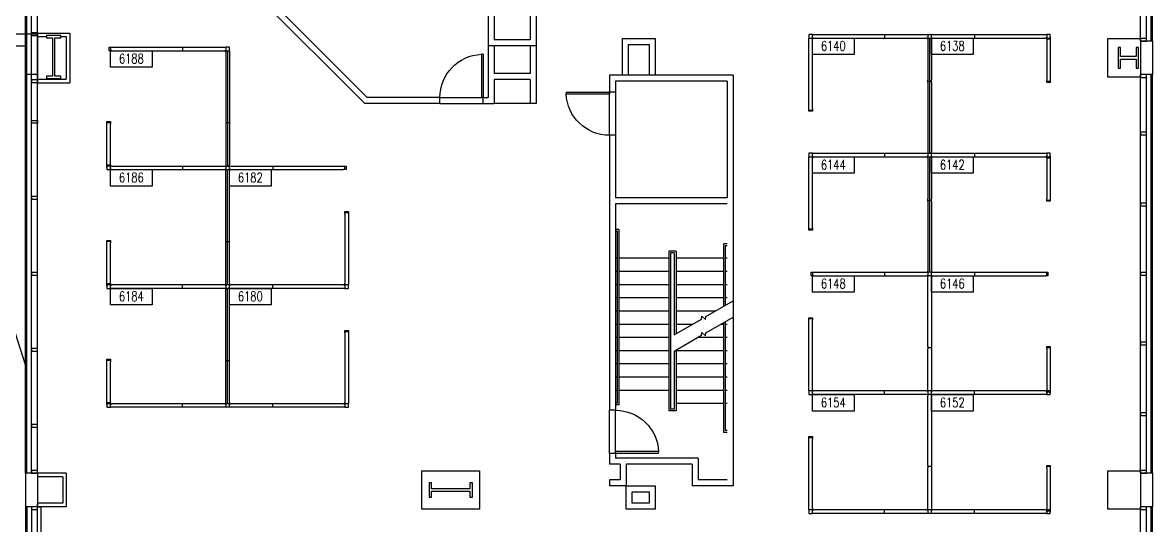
# Model space of a CAD drawing. Header units: metres. Extents: x 21.4 to 86, y 21.4 to 86.
# Drawn here: x 62.07 to 85.95, y 39.48 to 50.12 of the extents above; entities that cross this region are included whole.
import ezdxf
from ezdxf.enums import TextEntityAlignment as Align

# ---------------------------------------------------------------- set-up
doc = ezdxf.new("R2010")
doc.units = ezdxf.units.M
doc.header["$LTSCALE"] = 0.5
doc.header["$MEASUREMENT"] = 0
for name, color, linetype, transparency in [('E-B-CORE', 8, 'Continuous', 0.5), ('E-B-SHEL', 40, 'Continuous', 0.25), ('E-C-HEAD', 5, 'Continuous', 0.25)]:
    doc.layers.add(name, color=color, linetype=linetype, transparency=transparency)
for name, color, linetype in [('E-B-FURR', 6, 'Continuous'), ('E-B-GLAZ', 8, 'Continuous'), ('E-B-MULL', 8, 'Continuous'), ('E-F-DOOR', 3, 'Continuous'), ('E-F-SILL', 8, 'Continuous'), ('E-F-STAIR', 8, 'Continuous'), ('E-S-COLM', 8, 'Continuous'), ('PANELS_201', 6, 'Continuous'), ('RMNUM', 40, 'Continuous')]:
    doc.layers.add(name, color=color, linetype=linetype)
doc.styles.add('ROMANS', font='romans', dxfattribs={"width": 0.75, "height": 8})

# ---------------------------------------------------------------- blocks, each defined once
blk = doc.blocks.new('DR-36')
for p, q in [((0, 36), (0, 0)), ((0, 36), (1.5, 36)), ((1.5, 36), (1.5, 0)), ((0, 0), (1.5, 0))]:
    blk.add_line(p, q)
blk.add_arc((0, 0), 36, 0, 87.61406)
blk = doc.blocks.new('RMNUM')
at = {"layer": 'RMNUM'}
blk.add_lwpolyline([(-16.33354, 6.674702), (18.388073, 6.674702), (18.388073, -6.982766), (-16.33354, -6.982766), (-16.33354, 6.674702)], dxfattribs=at)
at = {"layer": 'RMNUM', "style": 'ROMANS', "width": 0.75}
blk.add_attdef('NUMBER', text='', height=8, dxfattribs=at).set_placement((1.027267, 0.114097), align=Align.MIDDLE_CENTER)

msp = doc.modelspace()

# ---------------------------------------------------------------- linework, layer by layer
at = {"layer": 'E-B-CORE'}
for p, q in [((71.907, 53.594), (71.907, 49.632)), ((72.034, 53.594), (72.034, 49.759)), ((72.796, 50.343), (72.796, 49.759)), ((72.923, 50.343), (72.923, 49.632)), ((72.796, 49.759), (72.034, 49.759)), ((72.923, 49.632), (71.907, 49.632)), ((77.089, 49.009), (74.473, 49.009)), ((74.473, 49.009), (74.473, 48.654)), ((77.089, 49.009), (77.089, 40.322)), ((76.962, 48.882), (74.6, 48.882)), ((74.6, 48.882), (74.6, 48.654)), ((76.962, 48.882), (76.962, 46.419)), ((74.6, 48.654), (74.473, 48.654)), ((74.473, 47.739), (74.473, 41.923)), ((74.6, 47.739), (74.473, 47.739)), ((74.6, 47.739), (74.6, 46.419)), ((76.962, 46.419), (74.6, 46.419)), ((76.962, 46.291), (74.6, 46.291)), ((74.6, 46.291), (74.6, 41.923)), ((74.6, 41.923), (74.473, 41.923)), ((74.6, 41.008), (74.473, 41.008)), ((74.473, 41.008), (74.473, 40.78)), ((74.6, 41.008), (74.6, 40.907)), ((76.352, 40.907), (74.6, 40.907)), ((76.352, 40.907), (76.352, 40.45)), ((74.701, 40.78), (74.473, 40.78)), ((74.701, 40.78), (74.701, 40.45)), ((74.828, 40.78), (74.828, 40.322)), ((76.225, 40.78), (74.828, 40.78)), ((76.225, 40.78), (76.225, 40.322)), ((74.701, 40.45), (74.473, 40.45)), ((74.473, 40.45), (74.473, 40.322)), ((76.962, 40.45), (76.352, 40.45)), ((74.828, 40.322), (74.473, 40.322)), ((77.089, 40.322), (76.225, 40.322))]:
    msp.add_line(p, q, dxfattribs=at)
for points in [[(75.438, 40.322), (75.438, 39.827), (74.828, 39.827), (74.828, 40.322)], [(75.311, 40.196), (75.311, 39.954), (74.955, 39.954), (74.955, 40.196)]]:
    msp.add_lwpolyline(points, close=True, dxfattribs=at)
at = {"layer": 'E-B-FURR'}
for p, q in [((85.7, 49.733), (85.7, 58.166)), ((62.382, 40.589), (62.382, 52.003)), ((69.302, 48.412), (65.684, 52.03)), ((69.354, 48.539), (66.769, 51.124)), ((62.382, 49.903), (63.068, 49.903)), ((62.382, 49.903), (62.382, 49.827)), ((62.382, 49.827), (62.573, 49.827)), ((62.878, 49.827), (62.992, 49.827)), ((62.992, 49.827), (62.992, 48.928)), ((63.068, 49.903), (63.068, 48.852)), ((71.907, 49.632), (71.907, 48.539)), ((72.034, 49.632), (72.034, 49.047)), ((72.796, 49.632), (72.796, 49.047)), ((72.923, 49.632), (72.923, 48.412)), ((74.879, 49.657), (75.311, 49.657)), ((74.879, 49.008), (74.879, 49.657)), ((75.311, 49.657), (75.311, 49.008)), ((72.796, 49.047), (72.034, 49.047)), ((85.7, 40.589), (85.7, 49.022)), ((62.382, 48.928), (62.992, 48.928)), ((62.382, 48.928), (62.382, 48.852)), ((62.382, 48.852), (63.068, 48.852)), ((72.796, 48.92), (72.034, 48.92)), ((72.034, 48.92), (72.034, 48.412)), ((72.796, 48.92), (72.796, 48.412)), ((70.891, 48.539), (69.354, 48.539)), ((70.891, 48.412), (70.891, 48.539)), ((71.806, 48.539), (71.907, 48.539)), ((71.806, 48.412), (71.806, 48.539)), ((70.891, 48.412), (69.302, 48.412)), ((71.806, 48.412), (72.034, 48.412)), ((72.923, 48.412), (72.796, 48.412)), ((62.992, 40.589), (62.382, 40.589)), ((62.916, 40.513), (62.382, 40.513)), ((62.916, 40.513), (62.916, 39.954)), ((62.992, 40.589), (62.992, 39.878)), ((62.916, 39.954), (62.382, 39.954)), ((62.992, 39.878), (62.382, 39.878)), ((85.7, 31.445), (85.7, 39.878))]:
    msp.add_line(p, q, dxfattribs=at)
for points in [[(74.752, 49.009), (74.752, 49.784), (75.438, 49.784)], [(75.438, 49.784), (75.438, 49.009)]]:
    msp.add_lwpolyline(points, dxfattribs=at)
for points in [[(85.7, 49.784), (85.7, 48.971), (85.014, 48.971), (85.014, 49.784)], [(71.73, 40.64), (71.73, 39.827), (70.51, 39.827), (70.51, 40.64)], [(85.7, 40.64), (85.7, 39.827), (85.014, 39.827), (85.014, 40.64)]]:
    msp.add_lwpolyline(points, close=True, dxfattribs=at)
at = {"layer": 'E-B-GLAZ'}
for p, q in [((85.827, 49.733), (85.827, 58.166)), ((85.928, 49.733), (85.928, 58.166)), ((85.954, 49.733), (85.954, 58.166)), ((62.128, 40.589), (62.128, 52.061)), ((62.154, 40.589), (62.154, 52.061)), ((62.255, 40.589), (62.255, 52.061)), ((85.827, 40.589), (85.827, 49.022)), ((85.928, 40.589), (85.928, 49.022)), ((85.954, 40.589), (85.954, 49.022)), ((62.128, 39.878), (62.128, 37.44)), ((62.154, 39.878), (62.154, 37.44)), ((62.255, 39.878), (62.255, 37.44)), ((85.827, 31.399), (85.827, 39.832)), ((85.928, 31.438), (85.928, 39.878)), ((85.954, 31.439), (85.954, 39.878))]:
    msp.add_line(p, q, dxfattribs=at)
at = {"layer": 'E-B-MULL'}
for points in [[(62.255, 49.847), (62.382, 49.847), (62.382, 49.904), (62.255, 49.904)], [(85.827, 49.79), (85.7, 49.79), (85.7, 49.733), (85.827, 49.733)], [(85.827, 49.022), (85.7, 49.022), (85.7, 48.965), (85.827, 48.965)], [(62.255, 48.854), (62.382, 48.854), (62.382, 48.911), (62.255, 48.911)], [(62.255, 48.05), (62.382, 48.05), (62.382, 47.993), (62.255, 47.993)], [(85.827, 47.803), (85.7, 47.803), (85.7, 47.746), (85.827, 47.746)], [(62.255, 46.385), (62.382, 46.385), (62.382, 46.442), (62.255, 46.442)], [(85.827, 46.304), (85.7, 46.304), (85.7, 46.247), (85.827, 46.247)], [(62.255, 44.777), (62.382, 44.777), (62.382, 44.834), (62.255, 44.834)], [(85.827, 44.834), (85.7, 44.834), (85.7, 44.777), (85.827, 44.777)], [(85.827, 43.364), (85.7, 43.364), (85.7, 43.307), (85.827, 43.307)], [(62.255, 43.169), (62.382, 43.169), (62.382, 43.226), (62.255, 43.226)], [(85.827, 41.866), (85.7, 41.866), (85.7, 41.808), (85.827, 41.808)], [(62.255, 41.561), (62.382, 41.561), (62.382, 41.618), (62.255, 41.618)], [(62.255, 40.589), (62.382, 40.589), (62.382, 40.646), (62.255, 40.646)], [(85.827, 40.646), (85.7, 40.646), (85.7, 40.589), (85.827, 40.589)], [(62.255, 39.821), (62.382, 39.821), (62.382, 39.878), (62.255, 39.878)], [(85.827, 39.878), (85.7, 39.878), (85.7, 39.821), (85.827, 39.821)]]:
    msp.add_lwpolyline(points, close=True, dxfattribs=at)
at = {"layer": 'E-B-SHEL'}
for p, q in [((59.334, 49.886), (62.382, 49.886)), ((62.382, 49.812), (62.382, 48.948)), ((85.954, 49.733), (85.7, 49.733)), ((85.7, 49.733), (85.7, 49.022)), ((85.954, 49.733), (85.954, 49.022)), ((60.096, 49.632), (62.128, 49.632)), ((62.128, 49.632), (62.128, 49.022)), ((60.096, 49.124), (62.128, 42.87)), ((62.382, 49.022), (62.128, 49.022)), ((85.954, 49.022), (85.7, 49.022)), ((62.128, 40.589), (62.128, 39.878)), ((62.382, 40.589), (62.128, 40.589)), ((62.382, 40.589), (62.382, 39.878)), ((85.954, 40.589), (85.7, 40.589)), ((85.7, 40.589), (85.7, 39.878)), ((85.954, 40.589), (85.954, 39.878)), ((62.382, 39.878), (62.128, 39.878)), ((85.954, 39.878), (85.7, 39.878))]:
    msp.add_line(p, q, dxfattribs=at)
at = {"layer": 'E-C-HEAD'}
for p, q in [((70.891, 48.539), (71.806, 48.539)), ((74.473, 47.739), (74.473, 48.654)), ((74.6, 48.654), (74.6, 47.739)), ((70.891, 48.412), (71.806, 48.412)), ((72.796, 48.412), (72.034, 48.412)), ((74.473, 41.008), (74.473, 41.923)), ((74.6, 41.008), (74.6, 41.923)), ((62.382, 37.44), (62.382, 39.939))]:
    msp.add_line(p, q, dxfattribs=at)
at = {"layer": 'E-F-SILL'}
for points in [[(62.382, 37.44), (62.459, 37.44), (62.459, 39.878), (62.459, 39.878)], [(62.382, 39.878), (62.382, 39.878), (62.459, 39.878), (62.459, 39.878)]]:
    msp.add_lwpolyline(points, dxfattribs=at)
at = {"layer": 'E-F-STAIR'}
for p, q in [((74.676, 45.745), (74.6, 45.745)), ((74.638, 45.707), (74.6, 45.707)), ((74.638, 45.707), (74.638, 42.075)), ((74.676, 45.745), (74.676, 42.037)), ((76.886, 45.441), (76.886, 44.12)), ((76.962, 45.441), (76.886, 45.441)), ((76.924, 45.403), (76.924, 44.142)), ((76.962, 45.403), (76.924, 45.403)), ((75.73, 45.288), (75.73, 41.91)), ((75.882, 45.288), (75.73, 45.288)), ((75.768, 45.25), (75.768, 41.948)), ((75.844, 45.25), (75.768, 45.25)), ((75.844, 45.25), (75.844, 43.519)), ((75.882, 45.288), (75.882, 43.541)), ((74.638, 45.136), (74.6, 45.136)), ((75.73, 45.136), (74.676, 45.136)), ((76.886, 45.136), (75.882, 45.136)), ((76.962, 45.136), (76.924, 45.136)), ((74.638, 44.856), (74.6, 44.856)), ((75.73, 44.856), (74.676, 44.856)), ((76.886, 44.856), (75.882, 44.856)), ((76.962, 44.856), (76.924, 44.856)), ((74.638, 44.577), (74.6, 44.577)), ((75.73, 44.577), (74.676, 44.577)), ((76.886, 44.577), (75.882, 44.577)), ((76.962, 44.577), (76.924, 44.577)), ((74.638, 44.298), (74.6, 44.298)), ((75.73, 44.298), (74.676, 44.298)), ((76.886, 44.298), (75.882, 44.298)), ((76.962, 44.298), (76.924, 44.298)), ((74.638, 44.018), (74.6, 44.018)), ((75.73, 44.018), (74.676, 44.018)), ((76.71, 44.018), (75.882, 44.018)), ((74.638, 43.739), (74.6, 43.739)), ((75.73, 43.739), (74.676, 43.739)), ((76.226, 43.739), (75.882, 43.739)), ((76.886, 43.739), (76.823, 43.739)), ((76.886, 43.775), (76.886, 41.453)), ((76.924, 43.797), (76.924, 41.491)), ((76.962, 43.739), (76.924, 43.739)), ((74.638, 43.459), (74.6, 43.459)), ((75.73, 43.459), (74.676, 43.459)), ((76.886, 43.459), (76.339, 43.459)), ((76.962, 43.459), (76.924, 43.459)), ((74.638, 43.18), (74.6, 43.18)), ((75.73, 43.18), (74.676, 43.18)), ((75.844, 43.174), (75.844, 41.948)), ((75.882, 43.196), (75.882, 41.91)), ((76.886, 43.18), (75.882, 43.18)), ((76.962, 43.18), (76.924, 43.18)), ((74.638, 42.901), (74.6, 42.901)), ((75.73, 42.901), (74.676, 42.901)), ((76.886, 42.901), (75.882, 42.901)), ((76.962, 42.901), (76.924, 42.901)), ((74.638, 42.621), (74.6, 42.621)), ((75.73, 42.621), (74.676, 42.621)), ((76.886, 42.621), (75.882, 42.621)), ((76.962, 42.621), (76.924, 42.621)), ((74.638, 42.342), (74.6, 42.342)), ((75.73, 42.342), (74.676, 42.342)), ((76.886, 42.342), (75.882, 42.342)), ((76.962, 42.342), (76.924, 42.342)), ((74.638, 42.075), (74.6, 42.075)), ((76.886, 42.062), (75.882, 42.062)), ((76.962, 42.062), (76.924, 42.062)), ((74.676, 42.037), (74.6, 42.037)), ((75.882, 41.91), (75.73, 41.91)), ((75.844, 41.948), (75.768, 41.948)), ((76.962, 41.453), (76.886, 41.453)), ((76.962, 41.491), (76.924, 41.491))]:
    msp.add_line(p, q, dxfattribs=at)
for points in [[(75.844, 43.519), (76.421, 43.851), (76.429, 43.915), (76.503, 43.84), (76.512, 43.904), (77.089, 44.237)], [(75.844, 43.174), (76.421, 43.507), (76.429, 43.57), (76.503, 43.496), (76.512, 43.559), (77.089, 43.893)]]:
    msp.add_lwpolyline(points, dxfattribs=at)
at = {"layer": 'E-S-COLM'}
for points in [[(62.878, 49.802), (62.878, 49.853), (62.573, 49.853), (62.573, 49.802), (62.7, 49.802), (62.7, 48.989), (62.573, 48.989), (62.573, 48.938), (62.878, 48.938), (62.878, 48.989), (62.751, 48.989), (62.751, 49.802)], [(85.611, 49.162), (85.661, 49.162), (85.661, 49.593), (85.611, 49.593), (85.611, 49.403), (85.281, 49.403), (85.281, 49.593), (85.23, 49.593), (85.23, 49.162), (85.281, 49.162), (85.281, 49.352), (85.611, 49.352)], [(71.526, 40.081), (71.577, 40.081), (71.577, 40.386), (71.526, 40.386), (71.526, 40.259), (70.714, 40.259), (70.714, 40.386), (70.663, 40.386), (70.663, 40.081), (70.714, 40.081), (70.714, 40.208), (71.526, 40.208)]]:
    msp.add_lwpolyline(points, close=True, dxfattribs=at)
at = {"layer": 'PANELS_201', "linetype": 'Continuous'}
for p, q in [((83.719, 49.797), (83.795, 49.797)), ((63.927, 47.089), (63.85, 47.089)), ((83.719, 47.282), (83.795, 47.282)), ((81.205, 43.269), (81.205, 44.742)), ((81.281, 44.742), (81.281, 43.269)), ((63.927, 44.575), (63.85, 44.575)), ((81.205, 42.354), (81.205, 43.218)), ((81.281, 43.218), (81.281, 42.354)), ((83.795, 42.304), (83.719, 42.304)), ((63.927, 42.06), (63.85, 42.06)), ((81.205, 40.754), (81.205, 42.227)), ((81.281, 42.227), (81.281, 40.754)), ((81.205, 39.84), (81.205, 40.703)), ((81.281, 40.703), (81.281, 39.84)), ((83.795, 39.789), (83.719, 39.789))]:
    msp.add_line(p, q, dxfattribs=at)
for points in [[(78.766, 49.873), (78.69, 49.873), (78.69, 49.797)], [(78.69, 49.771), (78.69, 49.797), (78.766, 49.797), (78.766, 49.771)], [(78.69, 48.298), (78.69, 49.771)], [(78.792, 49.797), (78.766, 49.797), (78.766, 49.873), (78.792, 49.873)], [(78.766, 48.298), (78.766, 49.771)], [(78.792, 49.873), (80.265, 49.873)], [(78.792, 49.797), (80.265, 49.797)], [(80.265, 49.873), (80.316, 49.873)], [(80.265, 49.797), (80.316, 49.797)], [(80.29, 49.873), (80.29, 49.797)], [(80.316, 49.873), (81.179, 49.873)], [(80.316, 49.797), (81.179, 49.797)], [(81.179, 49.873), (81.205, 49.873), (81.205, 49.797), (81.179, 49.797)], [(81.205, 49.873), (81.281, 49.873)], [(81.205, 49.771), (81.205, 49.797), (81.281, 49.797), (81.281, 49.771)], [(81.205, 49.771), (81.205, 48.908)], [(81.243, 49.797), (81.243, 48.882)], [(81.306, 49.797), (81.281, 49.797), (81.281, 49.873), (81.306, 49.873)], [(81.281, 49.771), (81.281, 48.908)], [(81.306, 49.873), (82.17, 49.873)], [(81.306, 49.797), (82.17, 49.797)], [(82.17, 49.873), (82.221, 49.873)], [(82.17, 49.797), (82.221, 49.797)], [(82.195, 49.873), (82.195, 49.797)], [(82.221, 49.873), (83.694, 49.873)], [(82.221, 49.797), (83.694, 49.797)], [(83.694, 49.873), (83.719, 49.873), (83.719, 49.797), (83.694, 49.797)], [(83.795, 49.797), (83.795, 49.873), (83.719, 49.873)], [(83.795, 49.822), (83.795, 49.797), (83.795, 49.771), (83.719, 49.771), (83.719, 49.822)], [(83.719, 49.771), (83.719, 49.797), (83.795, 49.797), (83.795, 49.771)], [(83.719, 49.771), (83.719, 48.908)], [(83.795, 49.771), (83.795, 48.908)], [(63.952, 49.528), (63.927, 49.528), (63.901, 49.528), (63.901, 49.604), (63.952, 49.604)], [(63.927, 49.604), (63.927, 49.528)], [(63.952, 49.604), (65.425, 49.604)], [(63.952, 49.528), (65.425, 49.528)], [(65.425, 49.604), (65.476, 49.604)], [(65.425, 49.528), (65.476, 49.528)], [(65.451, 49.604), (65.451, 49.528)], [(65.476, 49.604), (66.34, 49.604)], [(65.476, 49.528), (66.34, 49.528)], [(66.34, 49.604), (66.365, 49.604), (66.365, 49.528), (66.34, 49.528)], [(66.441, 49.528), (66.441, 49.604), (66.365, 49.604)], [(66.365, 49.502), (66.365, 49.528), (66.441, 49.528), (66.441, 49.502)], [(66.365, 49.502), (66.365, 48.029)], [(66.403, 49.528), (66.403, 48.004)], [(66.441, 49.502), (66.441, 48.029)], [(81.205, 48.857), (81.205, 48.908)], [(81.205, 48.882), (81.281, 48.882)], [(81.205, 48.857), (81.205, 47.384)], [(81.243, 48.882), (81.243, 47.358)], [(81.281, 48.857), (81.281, 48.908)], [(81.281, 48.857), (81.281, 47.384)], [(83.795, 48.908), (83.795, 48.882), (83.795, 48.857), (83.719, 48.857), (83.719, 48.908)], [(83.719, 48.882), (83.795, 48.882)], [(78.766, 48.298), (78.766, 48.273), (78.766, 48.247), (78.69, 48.247), (78.69, 48.298)], [(78.69, 48.273), (78.766, 48.273)], [(63.85, 47.978), (63.85, 48.004), (63.85, 48.029), (63.927, 48.029), (63.927, 47.978)], [(66.365, 48.029), (66.365, 47.978)], [(66.441, 48.029), (66.441, 47.978)], [(63.927, 48.004), (63.85, 48.004)], [(63.85, 47.115), (63.85, 47.978)], [(63.927, 47.115), (63.927, 47.978)], [(66.441, 48.004), (66.365, 48.004)], [(66.365, 47.978), (66.365, 47.115)], [(66.403, 48.004), (66.403, 47.089)], [(66.441, 47.978), (66.441, 47.115)], [(78.766, 47.358), (78.69, 47.358), (78.69, 47.282)], [(78.792, 47.282), (78.766, 47.282), (78.766, 47.358), (78.792, 47.358)], [(78.792, 47.358), (80.265, 47.358)], [(80.265, 47.358), (80.316, 47.358)], [(80.29, 47.358), (80.29, 47.282)], [(80.316, 47.358), (81.179, 47.358)], [(81.179, 47.358), (81.205, 47.358), (81.205, 47.282), (81.179, 47.282)], [(81.205, 47.384), (81.205, 47.358), (81.281, 47.358), (81.281, 47.384)], [(81.306, 47.282), (81.281, 47.282), (81.281, 47.358), (81.306, 47.358)], [(81.306, 47.358), (82.17, 47.358)], [(82.17, 47.358), (82.221, 47.358)], [(82.195, 47.358), (82.195, 47.282)], [(82.221, 47.358), (83.694, 47.358)], [(83.694, 47.358), (83.719, 47.358), (83.719, 47.282), (83.694, 47.282)], [(83.795, 47.282), (83.795, 47.358), (83.719, 47.358)], [(83.795, 47.307), (83.795, 47.282), (83.795, 47.257), (83.719, 47.257), (83.719, 47.307)], [(63.85, 47.064), (63.85, 47.089), (63.85, 47.115), (63.927, 47.115), (63.927, 47.064)], [(63.927, 47.115), (63.927, 47.089), (63.85, 47.089), (63.85, 47.115)], [(63.85, 47.089), (63.85, 47.013), (63.927, 47.013)], [(63.952, 47.013), (63.927, 47.013), (63.927, 47.089), (63.952, 47.089)], [(63.952, 47.089), (65.425, 47.089)], [(65.425, 47.089), (65.476, 47.089)], [(65.451, 47.089), (65.451, 47.013)], [(65.476, 47.089), (66.34, 47.089)], [(66.34, 47.089), (66.365, 47.089), (66.365, 47.013), (66.34, 47.013)], [(66.365, 47.115), (66.365, 47.089), (66.441, 47.089), (66.441, 47.115)], [(66.467, 47.013), (66.441, 47.013), (66.441, 47.089), (66.467, 47.089)], [(66.467, 47.089), (67.33, 47.089)], [(67.33, 47.089), (67.381, 47.089)], [(67.356, 47.089), (67.356, 47.013)], [(67.381, 47.089), (68.854, 47.089)], [(68.854, 47.089), (68.88, 47.089), (68.905, 47.089), (68.905, 47.013), (68.854, 47.013)], [(68.88, 47.013), (68.88, 47.089)], [(78.69, 47.257), (78.69, 47.282), (78.766, 47.282), (78.766, 47.257)], [(78.69, 45.783), (78.69, 47.257)], [(78.766, 45.783), (78.766, 47.257)], [(78.792, 47.282), (80.265, 47.282)], [(80.265, 47.282), (80.316, 47.282)], [(80.316, 47.282), (81.179, 47.282)], [(81.205, 47.257), (81.205, 47.282), (81.281, 47.282), (81.281, 47.257)], [(81.205, 47.257), (81.205, 46.393)], [(81.243, 47.282), (81.243, 46.368)], [(81.281, 47.257), (81.281, 46.393)], [(81.306, 47.282), (82.17, 47.282)], [(82.17, 47.282), (82.221, 47.282)], [(82.221, 47.282), (83.694, 47.282)], [(83.719, 47.257), (83.719, 47.282), (83.795, 47.282), (83.795, 47.257)], [(83.719, 47.257), (83.719, 46.393)], [(83.795, 47.257), (83.795, 46.393)], [(63.952, 47.013), (65.425, 47.013)], [(65.425, 47.013), (65.476, 47.013)], [(65.476, 47.013), (66.34, 47.013)], [(66.365, 46.988), (66.365, 47.013), (66.441, 47.013), (66.441, 46.988)], [(66.365, 45.514), (66.365, 46.988)], [(66.403, 45.489), (66.403, 47.013)], [(66.441, 45.514), (66.441, 46.988)], [(66.467, 47.013), (67.33, 47.013)], [(67.33, 47.013), (67.381, 47.013)], [(67.381, 47.013), (68.854, 47.013)], [(81.205, 46.342), (81.205, 46.393)], [(81.205, 46.368), (81.281, 46.368)], [(81.205, 46.342), (81.205, 44.869)], [(81.243, 46.368), (81.243, 44.844)], [(81.281, 46.342), (81.281, 46.393)], [(81.281, 46.342), (81.281, 44.869)], [(83.795, 46.393), (83.795, 46.368), (83.795, 46.342), (83.719, 46.342), (83.719, 46.393)], [(83.719, 46.368), (83.795, 46.368)], [(68.88, 46.073), (68.88, 46.099), (68.88, 46.124), (68.956, 46.124), (68.956, 46.073)], [(68.956, 46.099), (68.88, 46.099)], [(68.88, 46.073), (68.88, 44.6)], [(68.956, 46.073), (68.956, 44.6)], [(78.766, 45.783), (78.766, 45.758), (78.766, 45.733), (78.69, 45.733), (78.69, 45.783)], [(78.69, 45.758), (78.766, 45.758)], [(63.85, 45.464), (63.85, 45.489), (63.85, 45.514), (63.927, 45.514), (63.927, 45.464)], [(63.927, 45.489), (63.85, 45.489)], [(63.85, 44.6), (63.85, 45.464)], [(63.927, 44.6), (63.927, 45.464)], [(66.365, 45.464), (66.365, 45.514)], [(66.365, 45.489), (66.441, 45.489)], [(66.365, 44.6), (66.365, 45.464)], [(66.403, 44.575), (66.403, 45.489)], [(66.441, 45.464), (66.441, 45.514)], [(66.441, 44.6), (66.441, 45.464)], [(78.792, 44.767), (78.766, 44.767), (78.741, 44.767), (78.741, 44.844), (78.792, 44.844)], [(78.766, 44.844), (78.766, 44.767)], [(78.792, 44.844), (80.265, 44.844)], [(78.792, 44.767), (80.265, 44.767)], [(80.265, 44.844), (80.316, 44.844)], [(80.265, 44.767), (80.316, 44.767)], [(80.29, 44.844), (80.29, 44.767)], [(80.316, 44.844), (81.179, 44.844)], [(80.316, 44.767), (81.179, 44.767)], [(81.179, 44.844), (81.205, 44.844), (81.205, 44.767), (81.179, 44.767)], [(81.281, 44.869), (81.281, 44.844), (81.205, 44.844), (81.205, 44.869)], [(81.281, 44.742), (81.281, 44.767), (81.205, 44.767), (81.205, 44.742)], [(81.306, 44.767), (81.281, 44.767), (81.281, 44.844), (81.306, 44.844)], [(81.306, 44.844), (82.17, 44.844)], [(81.306, 44.767), (82.17, 44.767)], [(82.17, 44.844), (82.221, 44.844)], [(82.17, 44.767), (82.221, 44.767)], [(82.195, 44.844), (82.195, 44.767)], [(82.221, 44.844), (83.694, 44.844)], [(82.221, 44.767), (83.694, 44.767)], [(83.694, 44.844), (83.719, 44.844), (83.745, 44.844), (83.745, 44.767), (83.694, 44.767)], [(83.719, 44.767), (83.719, 44.844)], [(63.927, 44.6), (63.927, 44.575), (63.85, 44.575), (63.85, 44.6)], [(63.85, 44.549), (63.85, 44.575), (63.85, 44.6), (63.927, 44.6), (63.927, 44.549)], [(63.85, 44.575), (63.85, 44.498), (63.927, 44.498)], [(63.952, 44.498), (63.927, 44.498), (63.927, 44.575), (63.952, 44.575)], [(65.425, 44.575), (63.952, 44.575)], [(65.425, 44.498), (63.952, 44.498)], [(65.476, 44.575), (65.425, 44.575)], [(65.476, 44.498), (65.425, 44.498)], [(65.451, 44.498), (65.451, 44.575)], [(66.34, 44.575), (65.476, 44.575)], [(66.34, 44.498), (65.476, 44.498)], [(66.34, 44.575), (66.365, 44.575), (66.365, 44.498), (66.34, 44.498)], [(66.441, 44.6), (66.441, 44.575), (66.365, 44.575), (66.365, 44.6)], [(66.441, 44.473), (66.441, 44.498), (66.365, 44.498), (66.365, 44.473)], [(66.365, 43), (66.365, 44.473)], [(66.403, 42.974), (66.403, 44.498)], [(66.467, 44.498), (66.441, 44.498), (66.441, 44.575), (66.467, 44.575)], [(66.441, 43), (66.441, 44.473)], [(67.33, 44.575), (66.467, 44.575)], [(67.33, 44.498), (66.467, 44.498)], [(67.381, 44.575), (67.33, 44.575)], [(67.381, 44.498), (67.33, 44.498)], [(67.356, 44.498), (67.356, 44.575)], [(68.854, 44.575), (67.381, 44.575)], [(68.854, 44.498), (67.381, 44.498)], [(68.854, 44.575), (68.88, 44.575), (68.88, 44.498), (68.854, 44.498)], [(68.956, 44.6), (68.956, 44.575), (68.88, 44.575), (68.88, 44.6)], [(68.88, 44.498), (68.956, 44.498), (68.956, 44.575)], [(78.69, 43.828), (78.69, 43.853), (78.69, 43.878), (78.766, 43.878), (78.766, 43.828)], [(78.766, 43.853), (78.69, 43.853)], [(78.69, 42.354), (78.69, 43.828)], [(78.766, 42.354), (78.766, 43.828)], [(68.88, 43.559), (68.88, 43.584), (68.88, 43.609), (68.956, 43.609), (68.956, 43.559)], [(68.956, 43.584), (68.88, 43.584)], [(68.88, 43.559), (68.88, 42.085)], [(68.956, 43.559), (68.956, 42.085)], [(81.205, 43.269), (81.205, 43.218)], [(81.281, 43.243), (81.205, 43.243)], [(81.281, 43.269), (81.281, 43.218)], [(83.719, 43.218), (83.719, 43.243), (83.719, 43.269), (83.795, 43.269), (83.795, 43.218)], [(83.795, 43.243), (83.719, 43.243)], [(63.85, 42.949), (63.85, 42.974), (63.85, 43), (63.927, 43), (63.927, 42.949)], [(66.365, 42.949), (66.365, 43)], [(66.441, 42.949), (66.441, 43)], [(83.719, 43.218), (83.719, 42.354)], [(83.795, 43.218), (83.795, 42.354)], [(63.927, 42.974), (63.85, 42.974)], [(63.85, 42.085), (63.85, 42.949)], [(63.927, 42.085), (63.927, 42.949)], [(66.365, 42.974), (66.441, 42.974)], [(66.365, 42.085), (66.365, 42.949)], [(66.403, 42.06), (66.403, 42.974)], [(66.441, 42.085), (66.441, 42.949)], [(78.766, 42.354), (78.766, 42.329), (78.69, 42.329), (78.69, 42.354)], [(78.69, 42.329), (78.69, 42.253), (78.766, 42.253)], [(78.792, 42.253), (78.766, 42.253), (78.766, 42.329), (78.792, 42.329)], [(80.265, 42.329), (78.792, 42.329)], [(80.316, 42.329), (80.265, 42.329)], [(80.29, 42.253), (80.29, 42.329)], [(81.179, 42.329), (80.316, 42.329)], [(81.179, 42.329), (81.205, 42.329), (81.205, 42.253), (81.179, 42.253)], [(81.281, 42.354), (81.281, 42.329), (81.205, 42.329), (81.205, 42.354)], [(81.306, 42.253), (81.281, 42.253), (81.281, 42.329), (81.306, 42.329)], [(82.17, 42.329), (81.306, 42.329)], [(82.221, 42.329), (82.17, 42.329)], [(82.195, 42.253), (82.195, 42.329)], [(83.694, 42.329), (82.221, 42.329)], [(83.694, 42.329), (83.719, 42.329), (83.719, 42.253), (83.694, 42.253)], [(83.795, 42.354), (83.795, 42.329), (83.719, 42.329), (83.719, 42.354)], [(83.719, 42.278), (83.719, 42.304), (83.719, 42.329), (83.795, 42.329), (83.795, 42.278)], [(83.719, 42.253), (83.795, 42.253), (83.795, 42.329)], [(63.927, 42.085), (63.927, 42.06), (63.85, 42.06), (63.85, 42.085)], [(63.85, 42.035), (63.85, 42.06), (63.85, 42.085), (63.927, 42.085), (63.927, 42.035)], [(63.85, 42.06), (63.85, 41.984), (63.927, 41.984)], [(63.952, 41.984), (63.927, 41.984), (63.927, 42.06), (63.952, 42.06)], [(65.425, 42.06), (63.952, 42.06)], [(65.476, 42.06), (65.425, 42.06)], [(65.451, 41.984), (65.451, 42.06)], [(66.34, 42.06), (65.476, 42.06)], [(66.34, 42.06), (66.365, 42.06), (66.365, 41.984), (66.34, 41.984)], [(66.441, 42.085), (66.441, 42.06), (66.365, 42.06), (66.365, 42.085)], [(66.467, 41.984), (66.441, 41.984), (66.441, 42.06), (66.467, 42.06)], [(67.33, 42.06), (66.467, 42.06)], [(67.381, 42.06), (67.33, 42.06)], [(67.356, 41.984), (67.356, 42.06)], [(68.854, 42.06), (67.381, 42.06)], [(68.854, 42.06), (68.88, 42.06), (68.88, 41.984), (68.854, 41.984)], [(68.956, 42.085), (68.956, 42.06), (68.88, 42.06), (68.88, 42.085)], [(68.88, 41.984), (68.956, 41.984), (68.956, 42.06)], [(80.265, 42.253), (78.792, 42.253)], [(80.316, 42.253), (80.265, 42.253)], [(81.179, 42.253), (80.316, 42.253)], [(81.281, 42.227), (81.281, 42.253), (81.205, 42.253), (81.205, 42.227)], [(82.17, 42.253), (81.306, 42.253)], [(82.221, 42.253), (82.17, 42.253)], [(83.694, 42.253), (82.221, 42.253)], [(65.425, 41.984), (63.952, 41.984)], [(65.476, 41.984), (65.425, 41.984)], [(66.34, 41.984), (65.476, 41.984)], [(66.441, 41.984), (66.365, 41.984)], [(67.33, 41.984), (66.467, 41.984)], [(67.381, 41.984), (67.33, 41.984)], [(68.854, 41.984), (67.381, 41.984)], [(78.69, 41.313), (78.69, 41.338), (78.69, 41.364), (78.766, 41.364), (78.766, 41.313)], [(78.766, 41.338), (78.69, 41.338)], [(78.69, 39.84), (78.69, 41.313)], [(78.766, 39.84), (78.766, 41.313)], [(81.205, 40.754), (81.205, 40.703)], [(81.281, 40.729), (81.205, 40.729)], [(81.281, 40.754), (81.281, 40.703)], [(83.719, 40.703), (83.719, 40.729), (83.719, 40.754), (83.795, 40.754), (83.795, 40.703)], [(83.795, 40.729), (83.719, 40.729)], [(83.719, 40.703), (83.719, 39.84)], [(83.795, 40.703), (83.795, 39.84)], [(78.766, 39.84), (78.766, 39.814), (78.69, 39.814), (78.69, 39.84)], [(78.69, 39.814), (78.69, 39.738), (78.766, 39.738)], [(78.792, 39.738), (78.766, 39.738), (78.766, 39.814), (78.792, 39.814)], [(80.265, 39.814), (78.792, 39.814)], [(80.265, 39.738), (78.792, 39.738)], [(80.316, 39.814), (80.265, 39.814)], [(80.316, 39.738), (80.265, 39.738)], [(80.29, 39.738), (80.29, 39.814)], [(81.179, 39.814), (80.316, 39.814)], [(81.179, 39.738), (80.316, 39.738)], [(81.179, 39.814), (81.205, 39.814), (81.205, 39.738), (81.179, 39.738)], [(81.281, 39.84), (81.281, 39.814), (81.205, 39.814), (81.205, 39.84)], [(81.281, 39.738), (81.205, 39.738)], [(81.306, 39.738), (81.281, 39.738), (81.281, 39.814), (81.306, 39.814)], [(82.17, 39.814), (81.306, 39.814)], [(82.17, 39.738), (81.306, 39.738)], [(82.221, 39.814), (82.17, 39.814)], [(82.221, 39.738), (82.17, 39.738)], [(82.195, 39.738), (82.195, 39.814)], [(83.694, 39.814), (82.221, 39.814)], [(83.694, 39.738), (82.221, 39.738)], [(83.694, 39.814), (83.719, 39.814), (83.719, 39.738), (83.694, 39.738)], [(83.795, 39.84), (83.795, 39.814), (83.719, 39.814), (83.719, 39.84)], [(83.719, 39.764), (83.719, 39.789), (83.719, 39.814), (83.795, 39.814), (83.795, 39.764)], [(83.719, 39.738), (83.795, 39.738), (83.795, 39.814)]]:
    msp.add_lwpolyline(points, dxfattribs=at)

# ---------------------------------------------------------------- block references
at = {"xscale": 0.0254, "yscale": 0.0254, "zscale": 0.0254}
for p, values in [((79.181, 49.627), {'NUMBER': '6140'}), ((81.696, 49.627), {'NUMBER': '6138'}), ((64.341, 49.358), {'NUMBER': '6188'}), ((79.181, 47.112), {'NUMBER': '6144'}), ((81.696, 47.112), {'NUMBER': '6142'}), ((64.341, 46.843), {'NUMBER': '6186'}), ((66.856, 46.843), {'NUMBER': '6182'}), ((79.181, 44.598), {'NUMBER': '6148'}), ((81.696, 44.598), {'NUMBER': '6146'}), ((64.341, 44.329), {'NUMBER': '6184'}), ((66.856, 44.329), {'NUMBER': '6180'}), ((79.181, 42.083), {'NUMBER': '6154'}), ((81.696, 42.083), {'NUMBER': '6152'})]:
    msp.add_blockref('RMNUM', p, dxfattribs=at).add_auto_attribs(values)
at = {"layer": 'E-F-DOOR', "xscale": -0.0254, "yscale": 0.0254, "zscale": 0.0254}
msp.add_blockref('DR-36', (71.806, 48.539), dxfattribs=at)
for p, rotation in [((74.473, 48.654), 90), ((74.6, 41.008), 270)]:
    msp.add_blockref('DR-36', p, dxfattribs=dict(at, rotation=rotation))

doc.saveas('drawing.dxf')
